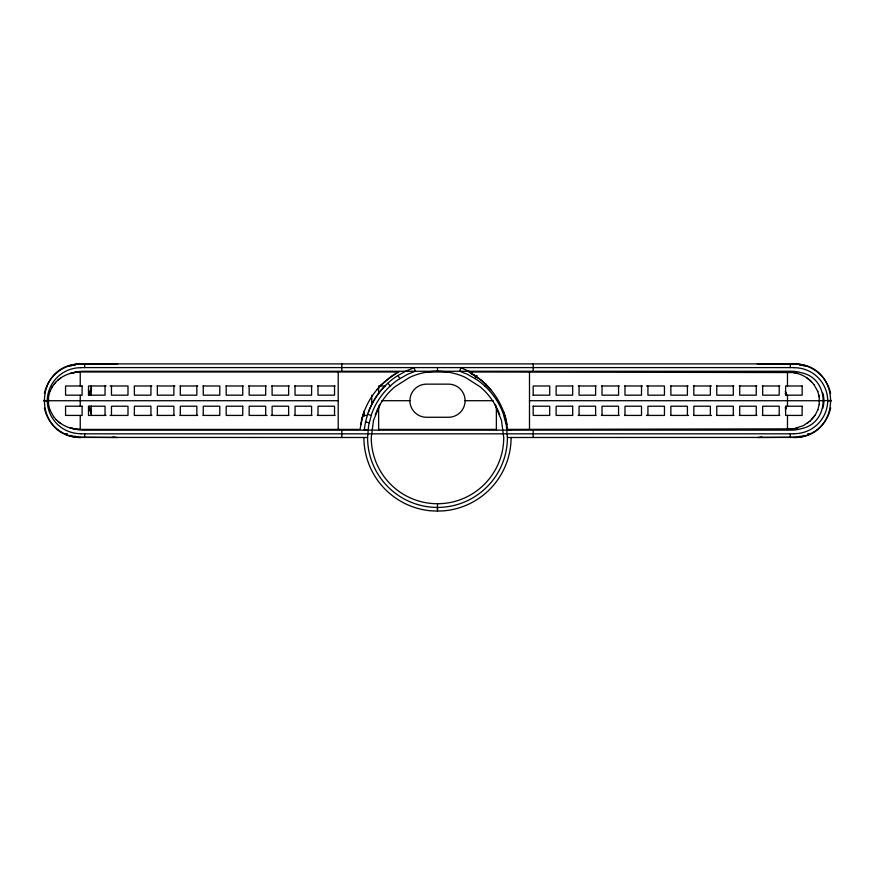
<?xml version="1.0" encoding="UTF-8"?>
<svg xmlns="http://www.w3.org/2000/svg" width="875" height="875" viewBox="0 0 875 875"><rect width="100%" height="100%" fill="white"/><g stroke="black" fill="none" stroke-linecap="round" stroke-linejoin="round"><path stroke-width="1.31" d="M511.098 437.5A73.598 73.598 0 0 1 443.92 510.825L437.664 511.098L437.5 507.423A69.923 69.923 0 0 1 367.577 437.5L368.638 425.359L371.798 413.591A69.923 69.923 0 0 1 388.062 388.062L390.327 385.984A52.183 52.183 0 0 1 399.919 378.623L407.947 374.128L415.286 371.262L414.181 367.752L406.394 370.792L397.939 375.517A54.95 54.95 0 0 0 387.844 383.272C374.544 395.248 366.056 412.344 364.306 430.139M363.902 437.5A73.598 73.598 0 0 0 431.08 510.825L437.336 511.098L437.5 503.738A66.237 66.237 0 0 1 371.262 437.5L373.516 420.361L380.133 404.381M80.938 437.5C32.266 437.577 32.266 363.825 80.938 363.902L794.062 363.902C842.734 363.825 842.734 437.577 794.062 437.5M48.497 404.48L48.497 396.955M819.208 404.48L819.219 396.955L817.797 391.475M793.723 428.859L803.491 425.556L810.119 420.995M811.541 419.661L815.194 415.089L817.797 409.927M819.492 400.739L529.495 400.706M362.95 415.417L360.008 429.406L80.227 429.406C72.013 429.395 63.733 426.519 57.597 420.995M48.497 396.987L49.919 391.475M819.219 404.447L817.786 409.959M88.528 394.953L91.273 387.68M89.25 395.106L91.077 389.714M785.269 408.133L785.75 406.306M785.98 408.319L786.472 406.448A26.72 26.72 0 0 1 785.98 408.319L785.356 410.167M71.312 427.897L73.325 428.575A36.083 36.083 0 0 0 83.847 430.139L791.153 430.139A36.083 36.083 0 0 0 801.675 428.586C830.309 422.68 830.309 378.722 801.675 372.827A36.083 36.083 0 0 0 791.153 371.262L83.847 371.262A36.083 36.083 0 0 0 73.325 372.827M362.053 418.261L364 412.081M808.577 422.319L806.969 423.478M49.919 391.508L52.511 386.345L56.164 381.773M51.527 388.041L52.511 386.389M437.5 507.423A69.923 69.923 0 0 0 507.423 437.5L506.362 425.359L503.202 413.591A69.923 69.923 0 0 0 486.938 388.062L484.673 385.984A52.183 52.183 0 0 0 475.081 378.623L477.061 375.517M815.205 415.056L810.108 421.039M53.616 384.792L54.841 383.261M376.906 389.725L381.292 384.934L391.223 376.611M484.673 385.984L486.325 384.169M380.33 385.984L381.292 384.934M56.175 381.806C62.377 375.375 71.367 372.006 80.237 371.995L398.858 371.995L396.681 373.122M57.597 380.439L60.747 377.934M391.213 376.611L396.692 373.122A74.331 74.331 0 0 0 360.653 424.594M793.734 428.859L507.697 429.406L504.766 415.417M506.986 430.139L510.694 430.139M117.731 363.902L76.136 364.219M757.269 437.5L798.864 437.194M43.75 400.947L47.425 400.706L43.75 400.455M819.809 400.706L831.25 400.455M78.564 363.978L115.358 363.978M757.269 363.902L796.436 363.978M798.864 364.219L759.642 363.978M71.367 365.148L75.458 365.148M799.542 365.148L803.633 365.148M69.037 365.848L71.761 365.848M803.239 365.848L805.962 365.848M80.992 367.587L794.008 367.587M425.994 371.995L449.006 371.995M106.028 385.984L88.506 385.984L88.506 395.183L105.044 395.183L105.044 385.984M110.075 385.984L127.991 385.984L127.991 395.183L111.464 395.183L111.464 385.984M151.856 385.984L134.334 385.984L134.411 395.183L150.938 395.183L150.938 385.984M157.117 385.984L174.956 385.984M180.195 385.984L197.75 385.984M203.011 385.984L219.789 385.984L219.789 395.183L203.252 395.183L203.252 385.984M225.958 385.984L243.206 385.984M248.609 385.984L266.175 385.984M271.578 385.984L289.133 385.984M294.536 385.984L312.102 385.984M317.505 385.984L335.07 385.984M379.575 385.984L384.978 385.984M572.797 385.984L556.128 385.984L556.128 395.183L572.655 395.183L572.655 385.984M578.255 385.984L596.017 385.984M601.475 385.984L619.237 385.984M624.695 385.984L642.458 385.984M646.472 385.984L664.453 385.984L664.453 395.183L647.927 395.183L647.927 385.984M670.698 385.984L688.056 385.984M693.448 385.984L711.495 385.984M716.603 385.984L733.928 385.984M739.32 385.984L756.842 385.984M762.234 385.984L779.756 385.984M533.181 395.183L549.708 395.183L549.708 385.984L533.181 385.984L533.181 395.347M48.223 400.739L338.209 400.706M381.916 400.706L409.905 400.706A16.559 16.559 0 0 0 426.464 417.266L448.536 417.266A16.559 16.559 0 0 0 465.095 400.706L493.084 400.706M533.181 406.219L549.708 406.219L549.708 415.417L533.181 415.417L533.181 406.055M106.028 415.417L88.506 415.417L88.506 406.219L105.044 406.219L105.044 415.417M110.075 415.417L127.991 415.417L127.991 406.219L111.464 406.219L111.464 415.417M151.856 415.417L134.334 415.417L134.411 406.219L150.938 406.219L150.938 415.417M157.117 415.417L174.562 415.417M180.009 415.417L197.684 415.417M203.12 415.417L219.789 415.417L219.789 406.219L203.252 406.219L203.252 415.417M267.028 415.417L249.156 415.417L249.156 406.219L265.683 406.219L265.683 415.417M271.108 415.417L288.783 415.417M294.23 415.417L311.905 415.417M317.341 415.417L335.027 415.417M363.333 415.417L367.358 415.417M578.189 415.417L595.919 415.417M601.377 415.417L619.106 415.417M624.564 415.417L641.506 415.417L641.506 406.219L624.98 406.219L624.98 415.417M646.472 415.417L664.453 415.417L664.453 406.219L647.927 406.219L647.927 415.417M670.698 415.417L688.538 415.417M693.656 415.417L711.495 415.417M716.603 415.417L733.928 415.417M739.32 415.417L756.842 415.417M762.234 415.417L779.756 415.417M378.623 429.406L496.377 429.406M64.531 433.716L67.266 433.716M807.734 433.716L810.469 433.716M80.992 433.825L794.008 433.825M69.037 435.553L71.761 435.553M803.239 435.553L805.962 435.553M71.367 436.253L75.458 436.253M799.542 436.253L803.633 436.253M76.136 437.194L117.731 437.5M367.577 437.5L78.564 437.423A37.1 37.1 0 0 1 44.363 407.914M507.423 437.5L796.436 437.423A37.1 37.1 0 0 0 830.638 407.914M827.575 400.706L831.25 400.947M364.361 429.658L368.014 430.139M793.734 372.553L468.858 371.995L481.644 380.559L490.809 389.725M793.723 372.553C801.697 373.964 809.255 378.219 814.089 384.792M365.619 421.991L369.217 422.778M367.708 414.312L371.219 415.417M471.898 372.509L460.819 367.752L459.714 371.262L467.053 374.128L475.081 378.623M476.492 376.611L471.023 373.122A74.331 74.331 0 0 1 507.062 424.594M806.969 377.934L811.541 381.806M59.128 422.286L60.747 423.478M56.164 419.628L57.597 421.039M486.413 384.934L487.375 385.984M387.844 383.272L390.327 385.984M56.175 419.661L53.616 416.653M814.1 384.759L817.786 391.508M53.616 416.686L49.919 409.927M397.939 375.517L399.919 378.623M494.867 404.381L501.484 420.361L503.738 437.5A66.237 66.237 0 0 1 437.5 503.738M91.273 413.722L89.02 408.319A26.72 26.72 0 0 1 88.528 406.448L89.02 408.319M91.077 411.688L89.25 406.306M785.356 391.234L785.98 393.083A26.72 26.72 0 0 1 786.472 394.898M49.919 409.959L48.497 404.447M503.716 412.081L505.662 418.261M785.98 393.083L786.472 394.953M785.269 393.269L785.75 395.106M818.869 395.139L819.208 396.987M790.322 363.902L790.322 367.587M790.322 433.825L790.322 437.5M787.478 385.984L787.478 371.995A35.372 35.372 0 0 1 797.77 373.516M787.478 395.183L787.478 406.219M787.478 415.417L787.478 429.406A35.372 35.372 0 0 0 797.77 427.886M779.198 385.984L779.198 395.183L762.672 395.183L762.672 385.984M779.198 415.417L779.198 406.219L762.672 406.219L762.672 415.417M756.252 385.984L756.252 395.183L739.725 395.183L739.725 385.984M756.252 415.417L756.252 406.219L739.725 406.219L739.725 415.417M733.305 385.984L733.305 395.183L716.767 395.183L716.767 385.984M733.305 415.417L733.305 406.219L716.767 406.219L716.767 415.417M710.358 385.984L710.358 395.183L693.82 395.183L693.82 385.984M710.358 415.417L710.358 406.219L693.82 406.219L693.82 415.417M687.4 385.984L687.4 395.183L670.873 395.183L670.873 385.984M687.4 415.417L687.4 406.219L670.873 406.219L670.873 415.417M641.506 385.984L641.506 395.183L624.98 395.183L624.98 385.984M618.559 385.984L618.559 395.183L602.022 395.183L602.022 385.984M618.559 415.417L618.559 406.219L602.022 406.219L602.022 415.417M595.612 385.984L595.612 395.183L579.075 395.183L579.075 385.984M595.612 415.417L595.612 406.219L579.075 406.219L579.075 415.417M533.181 363.902L533.181 371.262M533.181 430.139L533.181 437.5M529.495 371.995L529.495 429.406M496.377 406.055L496.377 430.139M437.5 367.587L437.5 371.262M378.623 385.984L378.623 393.444M378.623 406.055L378.623 430.139M371.722 395.27L371.722 404.611M364.361 410.648L364.361 416.084M341.819 363.902L341.819 371.262M341.819 430.139L341.819 437.5M338.209 371.995L338.209 429.406M334.534 385.984L334.534 395.183L318.008 395.183L318.008 385.984M334.534 415.417L334.534 406.219L318.008 406.219L318.008 415.417M311.587 385.984L311.587 395.183L295.05 395.183L295.05 385.984M311.587 415.417L311.587 406.219L295.05 406.219L295.05 415.417M288.63 385.984L288.63 395.183L272.103 395.183L272.103 385.984M288.63 415.417L288.63 406.219L272.103 406.219L272.103 415.417M265.683 385.984L265.683 395.183L249.156 395.183L249.156 385.984M242.736 385.984L242.736 395.183L226.209 395.183L226.209 385.984M196.842 385.984L196.842 395.183L180.305 395.183L180.305 385.984M196.842 415.417L196.842 406.219L180.305 406.219L180.305 415.417M173.884 385.984L173.884 395.183L157.358 395.183L157.358 385.984M173.884 415.417L173.884 406.219L157.358 406.219L157.358 415.417M91.208 385.984L91.208 395.347M91.208 406.055L91.208 415.417M84.678 363.902L84.678 367.587M84.678 433.825L84.678 437.5M80.237 385.984L80.237 371.995A35.372 35.372 0 0 0 69.945 373.516M80.237 395.183L80.237 406.219M80.237 415.417L80.237 429.406A35.372 35.372 0 0 1 69.945 427.886M112.952 364.295A37.1 37.1 0 0 1 115.369 364.077M115.369 437.325A37.1 37.1 0 0 1 112.952 437.106M759.631 364.077A37.1 37.1 0 0 1 762.048 364.295M762.048 437.106A37.1 37.1 0 0 1 759.631 437.325M465.095 400.706A16.559 16.559 0 0 0 448.536 384.147L426.464 384.147A16.559 16.559 0 0 0 409.905 400.706M80.992 433.683A33.381 33.381 0 0 1 47.261 400.706A33.381 33.381 0 0 1 80.992 367.719M88.528 394.898A26.72 26.72 0 0 1 89.02 393.028M375.255 414.848A66.237 66.237 0 0 1 394.92 386.761L409.511 377.464A66.237 66.237 0 0 1 465.489 377.464L480.08 386.761A66.237 66.237 0 0 1 499.745 414.848M794.008 433.683A33.381 33.381 0 0 0 827.739 400.706A33.381 33.381 0 0 0 794.008 367.719M822.784 393.028A26.72 26.72 0 0 1 822.784 408.319M796.436 364.077A37.1 37.1 0 0 1 830.638 393.498M44.363 393.498A37.1 37.1 0 0 1 78.564 364.077M368.331 412.333A73.598 73.598 0 0 1 385.459 385.459M82.097 385.984L65.559 385.984L65.559 395.183L82.097 395.183L82.097 385.984M802.145 385.984L785.619 385.984L785.619 395.183L802.145 395.183L802.145 385.984M82.097 406.219L65.559 406.219L65.559 415.417L82.097 415.417L82.097 406.219M242.736 406.219L226.209 406.219L226.209 415.417L242.736 415.417L242.736 406.219M572.655 406.219L556.128 406.219L556.128 415.417L572.731 415.417L572.655 406.219M802.145 406.219L785.619 406.219L785.619 415.417L802.145 415.417L802.145 406.219"/></g></svg>
